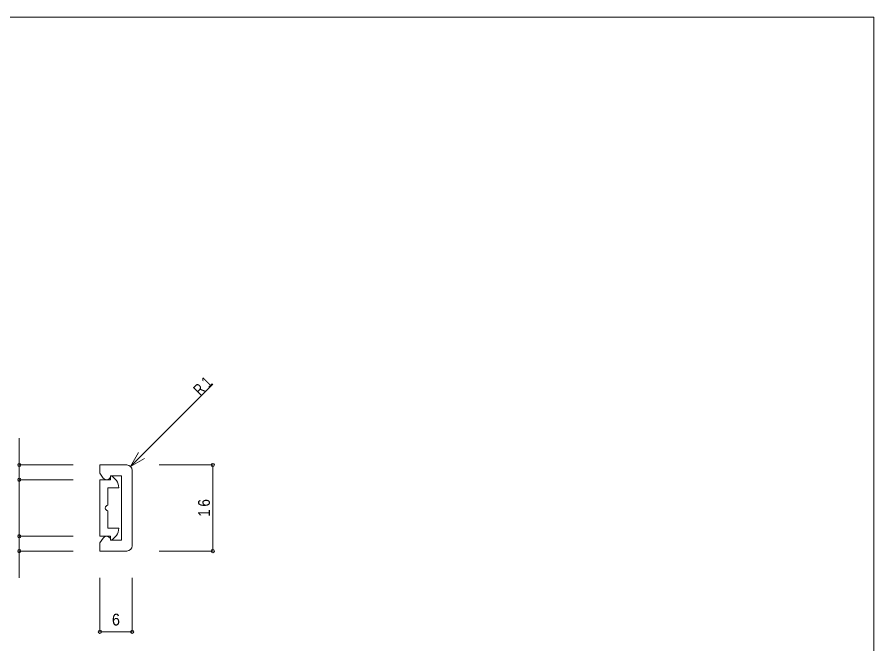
# Model space of a CAD drawing. Units: millimetres on the paper. Extents: x -141 to 141, y -98 to 98.
# Drawn here: x -18.4 to 141, y -19 to 97.5 of the extents above; entities that cross this region are included whole.
import ezdxf
from ezdxf.enums import TextEntityAlignment as Align

# ---------------------------------------------------------------- set-up
doc = ezdxf.new("R2010")
doc.units = ezdxf.units.MM
doc.header["$PDMODE"] = 32
doc.header["$PDSIZE"] = 0.6
for name, color, linetype, lineweight in [('0-0_ＫＢ製品', 2, 'Continuous', 9), ('0-3_寸法', 4, 'Continuous', 9), ('0-4_引出線字', 4, 'Continuous', 9), ('0-A_ベース', 3, 'Continuous', 9), ('F-0_図面枠', 5, 'Continuous', 9)]:
    doc.layers.add(name, color=color, linetype=linetype, lineweight=lineweight)
doc.styles.add('HGｺﾞｼｯｸM', font='')
doc.styles.get('HGｺﾞｼｯｸM').set_extended_font_data('HGｺﾞｼｯｸM')

msp = doc.modelspace()

# ---------------------------------------------------------------- linework, layer by layer
at = {"layer": '0-0_ＫＢ製品'}
for p, q in [((2, 14.25), (-3, 14.25)), ((-3, 14.25), (-3, 12.75)), ((3, -0.75), (3, 13.25)), ((-2.369, 11.827), (-3, 12.75)), ((1, 12.25), (-1, 12.25)), ((1, 0.25), (1, 12.25)), ((-2.369, 0.673), (-3, -0.25)), ((1, 0.25), (-1, 0.25)), ((-3, -1.75), (-3, -0.25)), ((2, -1.75), (-3, -1.75))]:
    msp.add_line(p, q, dxfattribs=at)
for centre, radius, start, end in [((2, 13.25), 1, 0, 90), ((-1.75, 12.25), 0.75, 214.34408, 0), ((-1.75, 0.25), 0.75, 360, 145.65592), ((2, -0.75), 1, 270, 0)]:
    msp.add_arc(centre, radius, start, end, dxfattribs=at)
at = {"layer": '0-3_寸法'}
for p, q in [((-18, 19.25), (-18, 11.5)), ((-18, 14.25), (-8, 14.25)), ((18, 14.25), (8, 14.25)), ((18, 14.25), (18, -1.75)), ((-18, 11.5), (-8, 11.5)), ((-18, 11.5), (-18, 1)), ((-18, 1), (-8, 1)), ((-18, 1), (-18, -6.75)), ((-18, -1.75), (-8, -1.75)), ((18, -1.75), (8, -1.75)), ((-3, -16.75), (-3, -6.75)), ((3, -16.75), (3, -6.75)), ((-3, -16.75), (3, -16.75))]:
    msp.add_line(p, q, dxfattribs=at)
for p in [(-18, 14.25), (18, 14.25), (-18, 11.5), (-18, 1), (-18, -1.75), (18, -1.75), (-3, -16.75), (3, -16.75)]:
    msp.add_point(p, dxfattribs=at)
at = {"layer": '0-4_引出線字'}
for q in [(18, 29.25), (4.207, 16.555), (5.305, 15.457)]:
    msp.add_line((2.707, 13.957), q, dxfattribs=at)
at = {"layer": '0-A_ベース'}
for p, q in [((-1, 11.5), (-3, 11.5)), ((-3, 11.5), (-3, 1)), ((-1, 12.25), (-1, 11.5)), ((-1.5, 6.75), (-1.5, 10)), ((0.5, 10), (-1.5, 10)), ((-1.5, 5.75), (-1.5, 2.5)), ((0.5, 2.5), (-1.5, 2.5)), ((-1, 1), (-3, 1)), ((-1, 0.25), (-1, 1))]:
    msp.add_line(p, q, dxfattribs=at)
for centre, radius, start, end in [((-2, 9.959), 2.5, 0.94973, 66.43041), ((-1.5, 6.25), 0.5, 90, 270), ((-2, 2.541), 2.5, 293.56959, 359.05027)]:
    msp.add_arc(centre, radius, start, end, dxfattribs=at)
at = {"layer": 'F-0_図面枠'}
for p, q in [((-141, 97.5), (141, 97.5)), ((141, 97.5), (141, -97.5))]:
    msp.add_line(p, q, dxfattribs=at)

# ---------------------------------------------------------------- texts
at = {"layer": '0-3_寸法', "color": 7, "style": 'HGｺﾞｼｯｸM', "width": 0.9}
msp.add_text('6', height=2.199, dxfattribs=at).set_placement((-0.75, -16.25), align=Align.BOTTOM_LEFT)
at = {"layer": '0-3_寸法', "color": 7, "insert": (17.5, 4.625), "char_height": 2.199, "attachment_point": 7, "rotation": 90, "style": 'HGｺﾞｼｯｸM'}
msp.add_mtext('\\T1.36;\\W0.85;16', dxfattribs=at)
at = {"layer": '0-4_引出線字', "color": 7, "insert": (15.702, 26.952), "char_height": 2.199, "attachment_point": 7, "rotation": 45, "style": 'HGｺﾞｼｯｸM'}
msp.add_mtext('\\T1.36;\\W0.75;R1', dxfattribs=at)

doc.saveas('drawing.dxf')
